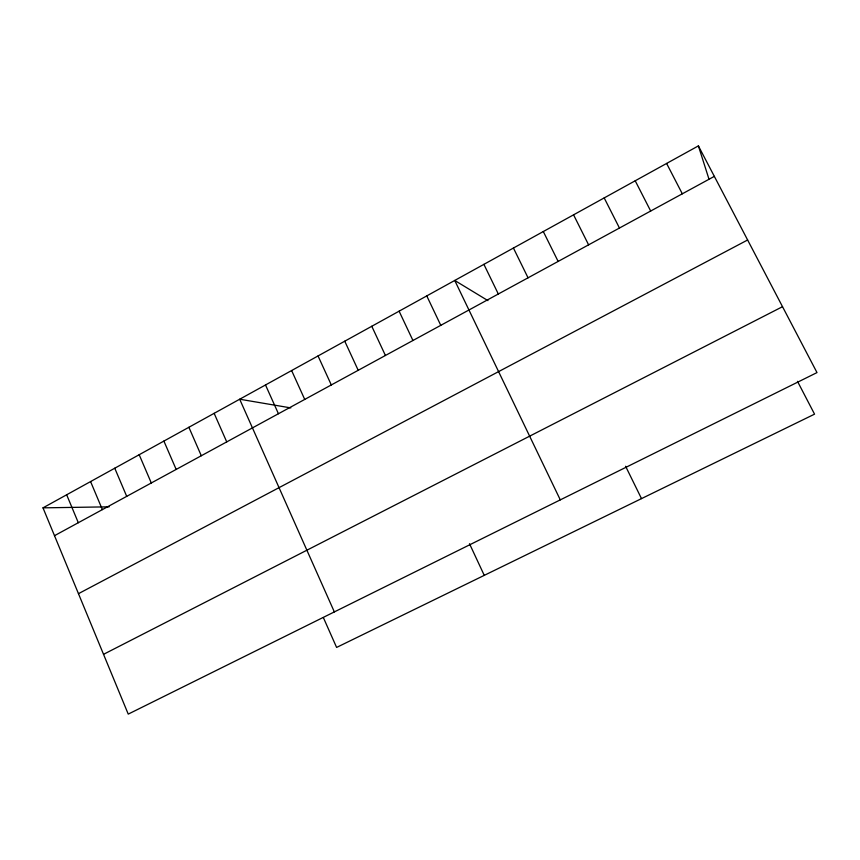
<?xml version="1.0" encoding="UTF-8"?>
<svg xmlns="http://www.w3.org/2000/svg" width="860" height="860" viewBox="0 0 860 860"><rect width="100%" height="100%" fill="white"/><g stroke="black" fill="none" stroke-linecap="round" stroke-linejoin="round"><path stroke-width="1.29" d="M43 507.851L698.395 145.888L817 372.584L128.237 714.112L43 507.851L109.112 506.83M54.502 535.683L714.348 176.364M78.464 593.669L747.63 239.983M103.533 654.331L782.525 306.687M290.82 407.909L239.682 399.223L334.346 611.912M487.932 300.613L454.736 280.457L560.29 499.875M797.489 381.346L814.549 414.154L336.604 647.429L323.371 617.587M666.607 163.443L682.313 193.812M635.207 180.783L650.687 211.033M604.193 197.918L619.458 228.04M573.566 214.828L588.605 244.842M543.305 231.533L558.14 261.429M625.596 466.26L641.495 498.617M513.431 248.046L528.051 277.812M483.9 264.342L498.316 294.002M426.764 295.904L440.782 325.338M399.104 311.18L412.94 340.495M371.778 326.273L385.42 355.481M469.495 543.703L484.255 575.361M344.752 341.194L358.212 370.294M318.039 355.954L331.315 384.947M291.626 370.542L304.73 399.427M265.503 384.968L278.436 413.735M214.14 413.327L226.728 441.889M188.877 427.28L201.304 455.736M163.894 441.072L176.171 469.431M139.191 454.725L151.296 482.965M114.756 468.216L126.71 496.36M90.579 481.568L102.372 509.614M66.661 494.779L78.314 522.719M698.395 145.888L708.93 178.987"/></g></svg>
